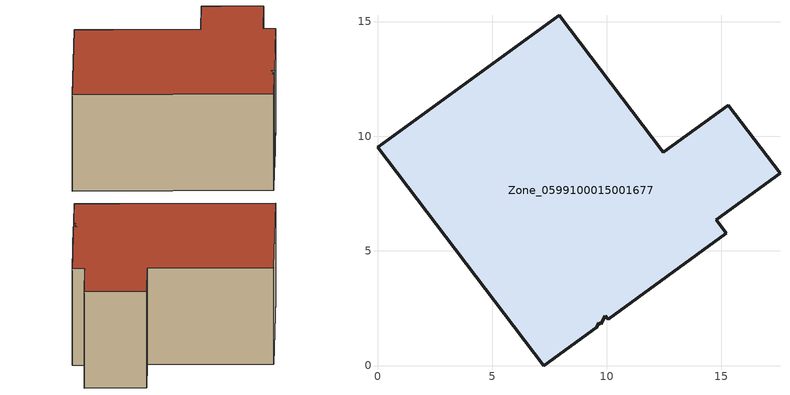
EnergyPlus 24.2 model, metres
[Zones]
Zone_0599100015001677
 floor ground (C_G): 9.64,1.88 9.57,1.68 7.26,0 0,9.52 7.92,15.27 12.47,9.31 15.29,11.35 17.55,8.39 14.77,6.36 15.21,5.78 10.05,2.03 9.93,2.17 9.73,1.8 z3.18
 wall outside (C_F): 7.92,15.27 0,9.52 7.26,0 9.57,1.68 9.64,1.88 9.73,1.8 9.93,2.17 10.05,2.03 15.21,5.78 14.77,6.36 17.55,8.39 15.29,11.35 12.47,9.31 7.92,15.27 z3.18:9.41
 roof outside (C_R): 9.57,1.68 9.64,1.88 9.73,1.8 9.93,2.17 10.05,2.03 15.21,5.78 14.77,6.36 17.55,8.39 15.29,11.35 12.47,9.31 7.92,15.27 0,9.52 7.26,0 z9.41
[BUILDING]
Pand.0599100015001677: North Axis=0; Terrain=City; Loads Convergence Tolerance Value=0.04; Temperature Convergence Tolerance Value=0.4; Solar Distribution=FullExterior; Maximum Number of Warmup Days=25; Minimum Number of Warmup Days=1
[Site:Location]
Rotterdam.The.Hague.AP_ZH_NLD Design_Conditions: Latitude=51.96; Longitude=4.45; Time Zone=1; Elevation=-4.5
[SITE:GROUNDTEMPERATURE:BUILDINGSURFACE]
18, 18, 18, 18, 18, 18, 18, 18, 18, 18, 18, 18
[MATERIAL] Thermal Absorptance=0.9; Solar Absorptance=0.7; Visible Absorptance=0.7
Name | Roughness | Thickness | Conductivity | Density | Specific Heat
G.D.1975-1991 | MediumSmooth | 0.15 | 0.288461 | 540 | 1210
F.D.1975-1991 | Rough | 0.3 | 0.230769 | 1920 | 840
R.D.1975-1991 | MediumRough | 0.2 | 0.153846 | 1500 | 1000
[CONSTRUCTION]
C_G: G.D.1975-1991
C_F: F.D.1975-1991
C_R: R.D.1975-1991
[ZONE]
Zone_0599100015001677: Type=1; Multiplier=1; Ceiling Height=Autocalculate; Volume=Autocalculate; Floor Area=autocalculate; Part of Total Floor Area=Yes
[ZONEINFILTRATION:DESIGNFLOWRATE]
Infil_Zone_0599100015001677: Zone or ZoneList or Space or SpaceList=Zone_0599100015001677; Schedule=AlwaysOn; Design Flow Rate Calculation Method=Flow/Area; Flow Rate per Floor Area=0.0042; Constant Term Coefficient=1; Temperature Term Coefficient=0; Velocity Term Coefficient=0; Velocity Squared Term Coefficient=0
[HVACTEMPLATE:ZONE:IDEALLOADSAIRSYSTEM]
Zone_0599100015001677: Maximum Heating Supply Air Temperature=50; Minimum Cooling Supply Air Temperature=13; Maximum Heating Supply Air Humidity Ratio=0.0156; Minimum Cooling Supply Air Humidity Ratio=0.0077; Heating Limit=NoLimit; Cooling Limit=NoLimit; Dehumidification Control Type=ConstantSensibleHeatRatio; Cooling Sensible Heat Ratio=0.7; Dehumidification Setpoint=60; Humidification Control Type=None; Humidification Setpoint=30; Outdoor Air Method=None; Outdoor Air Flow Rate per Person=0.00944; Outdoor Air Flow Rate per Zone Floor Area=0; Outdoor Air Flow Rate per Zone=0; Demand Controlled Ventilation Type=None; Outdoor Air Economizer Type=NoEconomizer; Heat Recovery Type=None; Sensible Heat Recovery Effectiveness=0.7; Latent Heat Recovery Effectiveness=0.65
[ZONECONTROL:THERMOSTAT]
ThermostatControl_Zone_0599100015001677: Zone or ZoneList=Zone_0599100015001677; Control Type Schedule=DualSetpointControlType; Control 1=Thermostat_Zone_0599100015001677; Temperature Difference Between Cutout And Setpoint=0
[THERMOSTATSETPOINT:DUALSETPOINT]
Thermostat_Zone_0599100015001677: Heating Setpoint Temperature Schedule=HeatingSetpoint_Zone_0599100015001677; Cooling Setpoint Temperature Schedule=CoolingSetpoint_Zone_0599100015001677
[SCHEDULE:COMPACT]
HeatingSetpoint_Zone_0599100015001677: Through: 12/31, For: AllDays, Until: 24:00, 21
CoolingSetpoint_Zone_0599100015001677: Through: 12/31, For: AllDays, Until: 24:00, 24
DualSetpointControlType: Through: 12/31, For: AllDays, Until: 24:00, 4
AlwaysOn: Through: 12/31, For: AllDays, Until: 24:00, 1
